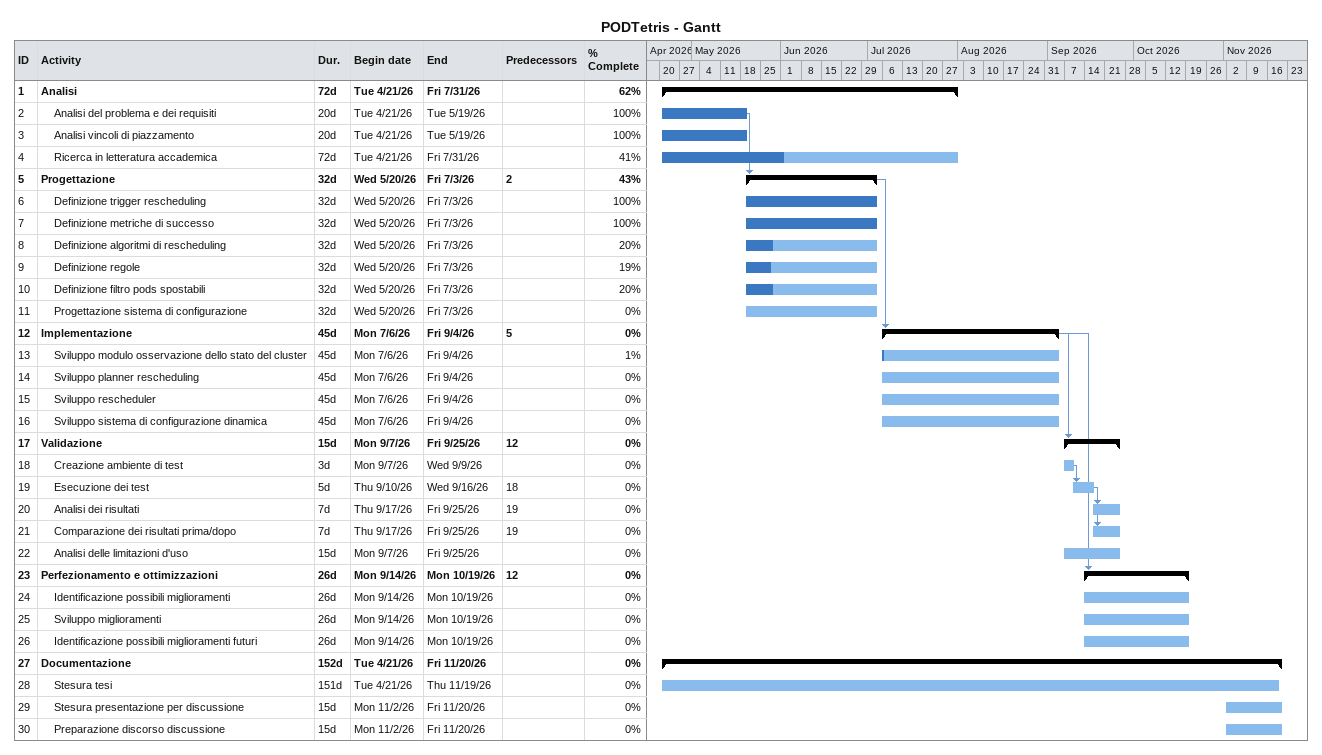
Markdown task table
PODTetris - Gantt

| ID | Level | Task | Duration | Start | Finish | Predecessors | % complete |
|---|---|---|---|---|---|---|---|
| 1 | 1 | **Analisi** | 72d | 2026-04-21 | 2026-07-31 |  | 62 |
| 2 | 2 | Analisi del problema e dei requisiti | 20d | 2026-04-21 | 2026-05-19 |  | 100 |
| 3 | 2 | Analisi vincoli di piazzamento | 20d | 2026-04-21 | 2026-05-19 |  | 100 |
| 4 | 2 | Ricerca in letteratura accademica | 72d | 2026-04-21 | 2026-07-31 |  | 41 |
| 5 | 1 | **Progettazione** | 32d | 2026-05-20 | 2026-07-03 | 2 | 43 |
| 6 | 2 | Definizione trigger rescheduling | 32d | 2026-05-20 | 2026-07-03 |  | 100 |
| 7 | 2 | Definizione metriche di successo | 32d | 2026-05-20 | 2026-07-03 |  | 100 |
| 8 | 2 | Definizione algoritmi di rescheduling | 32d | 2026-05-20 | 2026-07-03 |  | 20 |
| 9 | 2 | Definizione regole | 32d | 2026-05-20 | 2026-07-03 |  | 19 |
| 10 | 2 | Definizione filtro pods spostabili | 32d | 2026-05-20 | 2026-07-03 |  | 20 |
| 11 | 2 | Progettazione sistema di configurazione | 32d | 2026-05-20 | 2026-07-03 |  | 0 |
| 12 | 1 | **Implementazione** | 45d | 2026-07-06 | 2026-09-04 | 5 | 0 |
| 13 | 2 | Sviluppo modulo osservazione dello stato del cluster | 45d | 2026-07-06 | 2026-09-04 |  | 1 |
| 14 | 2 | Sviluppo planner rescheduling | 45d | 2026-07-06 | 2026-09-04 |  | 0 |
| 15 | 2 | Sviluppo rescheduler | 45d | 2026-07-06 | 2026-09-04 |  | 0 |
| 16 | 2 | Sviluppo sistema di configurazione dinamica | 45d | 2026-07-06 | 2026-09-04 |  | 0 |
| 17 | 1 | **Validazione** | 15d | 2026-09-07 | 2026-09-25 | 12 | 0 |
| 18 | 2 | Creazione ambiente di test | 3d | 2026-09-07 | 2026-09-09 |  | 0 |
| 19 | 2 | Esecuzione dei test | 5d | 2026-09-10 | 2026-09-16 | 18 | 0 |
| 20 | 2 | Analisi dei risultati | 7d | 2026-09-17 | 2026-09-25 | 19 | 0 |
| 21 | 2 | Comparazione dei risultati prima/dopo | 7d | 2026-09-17 | 2026-09-25 | 19 | 0 |
| 22 | 2 | Analisi delle limitazioni d'uso | 15d | 2026-09-07 | 2026-09-25 |  | 0 |
| 23 | 1 | **Perfezionamento e ottimizzazioni** | 26d | 2026-09-14 | 2026-10-19 | 12 | 0 |
| 24 | 2 | Identificazione possibili miglioramenti | 26d | 2026-09-14 | 2026-10-19 |  | 0 |
| 25 | 2 | Sviluppo miglioramenti | 26d | 2026-09-14 | 2026-10-19 |  | 0 |
| 26 | 2 | Identificazione possibili miglioramenti futuri | 26d | 2026-09-14 | 2026-10-19 |  | 0 |
| 27 | 1 | **Documentazione** | 152d | 2026-04-21 | 2026-11-20 |  | 0 |
| 28 | 2 | Stesura tesi | 151d | 2026-04-21 | 2026-11-19 |  | 0 |
| 29 | 2 | Stesura presentazione per discussione | 15d | 2026-11-02 | 2026-11-20 |  | 0 |
| 30 | 2 | Preparazione discorso discussione | 15d | 2026-11-02 | 2026-11-20 |  | 0 |
